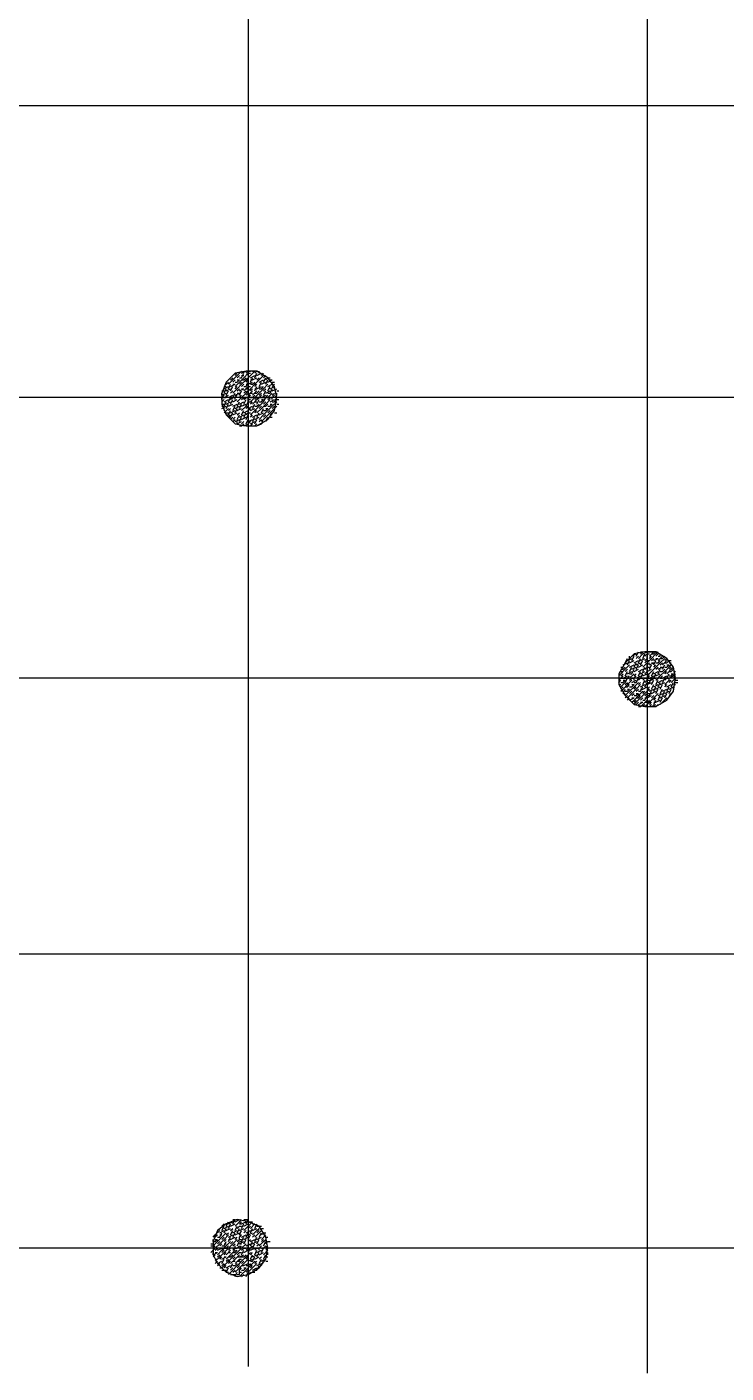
# Model space of a CAD drawing. Header units: metres. Extents: x 0 to 32.6, y 0 to 21.3.
# Drawn here: x 3.763 to 4.084, y 16.849 to 17.468 of the extents above; entities that cross this region are included whole.
import ezdxf

# ---------------------------------------------------------------- set-up
doc = ezdxf.new("R2010")
doc.units = ezdxf.units.M
doc.layers.add('TABLA', color=7, linetype='Continuous')

msp = doc.modelspace()

# ---------------------------------------------------------------- linework, layer by layer
at = {"layer": 'TABLA'}
for p, q in [((3.86476, 18.07281), (3.86476, 16.85227)), ((4.0482, 18.06576), (4.0482, 16.84924)), ((4.0996, 17.4318), (3.60876, 17.4318)), ((3.86174, 17.30884), (3.86376, 17.30984)), ((3.86376, 17.30884), (3.86476, 17.30984)), ((3.86476, 17.30984), (3.86577, 17.30984)), ((3.86476, 17.30984), (3.86577, 17.30984)), ((3.86678, 17.30984), (3.86779, 17.30984)), ((3.86779, 17.30884), (3.8688, 17.30984)), ((3.8698, 17.30884), (3.8698, 17.30984)), ((3.85368, 17.30279), (3.85469, 17.30279)), ((3.85368, 17.30178), (3.85569, 17.30279)), ((3.85469, 17.3038), (3.85569, 17.30481)), ((3.85569, 17.30178), (3.8567, 17.3038)), ((3.8567, 17.30581), (3.85771, 17.30682)), ((3.8567, 17.30279), (3.85872, 17.3038)), ((3.8567, 17.30077), (3.85771, 17.30279)), ((3.85771, 17.30481), (3.85872, 17.30581)), ((3.85771, 17.3038), (3.85872, 17.3038)), ((3.85872, 17.30783), (3.85973, 17.30884)), ((3.85872, 17.30481), (3.85973, 17.30481)), ((3.85872, 17.30178), (3.85973, 17.30279)), ((3.85973, 17.30682), (3.86073, 17.30783)), ((3.85973, 17.30581), (3.86073, 17.30581)), ((3.85973, 17.30481), (3.86073, 17.30581)), ((3.86073, 17.30682), (3.86174, 17.30682)), ((3.86073, 17.3038), (3.86174, 17.30481)), ((3.86174, 17.30682), (3.86275, 17.30884)), ((3.86174, 17.30783), (3.86275, 17.30783)), ((3.86174, 17.30581), (3.86275, 17.30581)), ((3.86174, 17.30279), (3.86275, 17.3038)), ((3.86275, 17.30581), (3.86376, 17.30682)), ((3.86275, 17.30279), (3.86376, 17.30279)), ((3.86376, 17.30481), (3.86476, 17.30581)), ((3.86376, 17.30279), (3.86476, 17.30481)), ((3.86376, 17.3038), (3.86476, 17.3038)), ((3.86476, 17.30884), (3.86577, 17.30884)), ((3.86476, 17.30783), (3.86476, 17.30884)), ((3.86476, 17.3038), (3.86678, 17.30481)), ((3.86476, 17.30279), (3.86577, 17.30279)), ((3.86476, 17.30178), (3.86476, 17.30279)), ((3.86577, 17.30682), (3.86779, 17.30783)), ((3.86577, 17.30481), (3.86678, 17.30682)), ((3.86577, 17.30581), (3.86678, 17.30581)), ((3.86577, 17.3038), (3.86678, 17.3038)), ((3.86678, 17.30581), (3.8688, 17.30682)), ((3.86678, 17.3038), (3.86779, 17.30481)), ((3.86779, 17.30682), (3.8688, 17.30884)), ((3.86779, 17.30279), (3.8688, 17.3038)), ((3.86779, 17.30077), (3.8688, 17.30279)), ((3.8688, 17.30783), (3.87081, 17.30884)), ((3.8688, 17.30581), (3.8698, 17.30682)), ((3.8688, 17.30178), (3.87081, 17.30279)), ((3.8698, 17.30481), (3.87182, 17.30581)), ((3.8698, 17.30279), (3.87081, 17.30481)), ((3.87081, 17.30783), (3.87182, 17.30884)), ((3.87081, 17.3038), (3.87283, 17.30481)), ((3.87081, 17.30178), (3.87182, 17.30279)), ((3.87182, 17.30682), (3.87283, 17.30783)), ((3.87182, 17.30481), (3.87283, 17.30682)), ((3.87283, 17.30581), (3.87384, 17.30682)), ((3.87283, 17.3038), (3.87384, 17.30581)), ((3.87384, 17.30682), (3.87484, 17.30682)), ((3.87384, 17.30481), (3.87585, 17.30581)), ((3.87384, 17.30279), (3.87585, 17.3038)), ((3.87384, 17.30077), (3.87484, 17.30279)), ((3.87484, 17.30581), (3.87585, 17.30581)), ((3.87484, 17.30178), (3.87686, 17.30279)), ((3.87585, 17.30481), (3.87686, 17.30481)), ((3.87585, 17.30279), (3.87686, 17.3038)), ((3.87686, 17.30178), (3.87686, 17.30279)), ((4.0996, 17.29775), (3.60876, 17.29775)), ((3.85267, 17.30077), (3.85368, 17.30077)), ((3.85267, 17.29876), (3.85267, 17.29977)), ((3.85267, 17.29876), (3.85469, 17.29977)), ((3.85267, 17.29775), (3.85368, 17.29876)), ((3.85267, 17.29775), (3.85368, 17.29775)), ((3.85267, 17.29674), (3.85267, 17.29775)), ((3.85267, 17.29573), (3.85368, 17.29674)), ((3.85368, 17.29977), (3.85469, 17.30178)), ((3.85368, 17.29775), (3.85569, 17.29876)), ((3.85368, 17.29775), (3.85469, 17.29775)), ((3.85368, 17.29573), (3.85569, 17.29674)), ((3.85469, 17.30077), (3.8567, 17.30178)), ((3.85469, 17.29876), (3.85569, 17.30077)), ((3.85569, 17.29775), (3.85771, 17.29876)), ((3.85569, 17.29573), (3.8567, 17.29775)), ((3.8567, 17.29977), (3.85771, 17.30077)), ((3.8567, 17.29775), (3.85771, 17.29775)), ((3.8567, 17.29674), (3.85771, 17.29775)), ((3.8567, 17.29473), (3.85771, 17.29674)), ((3.85771, 17.29775), (3.85872, 17.29977)), ((3.85771, 17.29775), (3.85872, 17.29775)), ((3.85771, 17.29573), (3.85973, 17.29674)), ((3.85872, 17.29876), (3.86073, 17.29977)), ((3.85872, 17.29775), (3.85973, 17.29876)), ((3.85872, 17.29674), (3.85872, 17.29775)), ((3.85973, 17.30077), (3.86073, 17.30178)), ((3.85973, 17.29977), (3.86073, 17.29977)), ((3.85973, 17.29573), (3.86174, 17.29775)), ((3.86073, 17.30077), (3.86275, 17.30178)), ((3.86073, 17.29876), (3.86174, 17.30077)), ((3.86073, 17.29775), (3.86174, 17.29876)), ((3.86174, 17.30178), (3.86275, 17.30178)), ((3.86174, 17.29674), (3.86275, 17.29775)), ((3.86275, 17.29977), (3.86376, 17.30077)), ((3.86275, 17.29775), (3.86376, 17.29775)), ((3.86275, 17.29674), (3.86376, 17.29775)), ((3.86275, 17.29473), (3.86376, 17.29674)), ((3.86376, 17.30178), (3.86476, 17.30178)), ((3.86376, 17.29876), (3.86476, 17.29977)), ((3.86376, 17.29775), (3.86476, 17.29775)), ((3.86376, 17.29775), (3.86476, 17.29775)), ((3.86476, 17.29876), (3.86678, 17.30077)), ((3.86476, 17.29876), (3.86577, 17.29876)), ((3.86476, 17.29775), (3.86577, 17.29775)), ((3.86476, 17.29573), (3.86476, 17.29674)), ((3.86476, 17.29674), (3.86577, 17.29674)), ((3.86577, 17.30077), (3.86678, 17.30178)), ((3.86577, 17.29977), (3.86678, 17.29977)), ((3.86577, 17.29775), (3.86678, 17.29775)), ((3.86678, 17.29876), (3.8688, 17.30077)), ((3.86678, 17.29775), (3.86779, 17.29876)), ((3.86779, 17.30178), (3.8688, 17.30178)), ((3.86779, 17.29977), (3.8688, 17.29977)), ((3.86779, 17.29674), (3.8688, 17.29775)), ((3.8688, 17.29977), (3.8698, 17.30077)), ((3.8688, 17.29775), (3.8698, 17.29775)), ((3.8688, 17.29473), (3.8698, 17.29674)), ((3.8698, 17.30178), (3.87081, 17.30178)), ((3.8698, 17.29876), (3.87081, 17.29977)), ((3.8698, 17.29775), (3.87081, 17.29876)), ((3.8698, 17.29775), (3.87081, 17.29775)), ((3.87081, 17.29775), (3.87283, 17.29876)), ((3.87081, 17.29775), (3.87182, 17.29775)), ((3.87081, 17.29674), (3.87182, 17.29674)), ((3.87081, 17.29573), (3.87182, 17.29674)), ((3.87182, 17.30077), (3.87283, 17.30178)), ((3.87182, 17.29876), (3.87283, 17.30077)), ((3.87182, 17.29775), (3.87283, 17.29775)), ((3.87283, 17.29977), (3.87484, 17.30077)), ((3.87283, 17.29775), (3.87384, 17.29876)), ((3.87384, 17.29977), (3.87484, 17.29977)), ((3.87384, 17.29674), (3.87484, 17.29775)), ((3.87484, 17.29977), (3.87585, 17.30178)), ((3.87484, 17.29775), (3.87585, 17.29775)), ((3.87484, 17.29573), (3.87686, 17.29674)), ((3.87585, 17.30077), (3.87787, 17.30178)), ((3.87585, 17.29876), (3.87686, 17.29977)), ((3.87585, 17.29775), (3.87686, 17.29876)), ((3.87585, 17.29674), (3.87585, 17.29775)), ((3.87686, 17.29775), (3.87787, 17.29876)), ((3.87686, 17.29573), (3.87787, 17.29775)), ((3.87787, 17.30077), (3.87887, 17.30077)), ((3.87787, 17.29876), (3.87787, 17.29977)), ((3.87787, 17.29674), (3.87887, 17.29674)), ((3.85267, 17.29473), (3.85368, 17.29473)), ((3.85267, 17.29372), (3.85368, 17.29372)), ((3.85267, 17.29271), (3.85469, 17.29372)), ((3.85368, 17.29372), (3.85469, 17.29573)), ((3.85368, 17.2917), (3.85368, 17.29271)), ((3.85368, 17.29069), (3.85569, 17.29271)), ((3.85469, 17.29473), (3.8567, 17.29573)), ((3.85469, 17.29271), (3.85569, 17.29473)), ((3.85469, 17.29069), (3.85569, 17.29069)), ((3.85569, 17.29372), (3.85771, 17.29473)), ((3.85569, 17.2917), (3.8567, 17.29271)), ((3.85569, 17.28969), (3.8567, 17.2917)), ((3.8567, 17.29069), (3.85872, 17.2917)), ((3.8567, 17.28868), (3.85771, 17.29069)), ((3.85771, 17.29372), (3.85973, 17.29473)), ((3.85771, 17.2917), (3.85872, 17.29372)), ((3.85771, 17.28969), (3.85973, 17.29069)), ((3.85872, 17.29271), (3.86073, 17.29372)), ((3.85872, 17.29069), (3.85973, 17.29271)), ((3.85973, 17.29372), (3.86073, 17.29573)), ((3.85973, 17.2917), (3.86174, 17.29271)), ((3.85973, 17.28969), (3.86073, 17.29069)), ((3.86073, 17.29473), (3.86275, 17.29573)), ((3.86073, 17.29271), (3.86174, 17.29473)), ((3.86174, 17.29372), (3.86376, 17.29473)), ((3.86174, 17.28969), (3.86275, 17.2917)), ((3.86275, 17.29069), (3.86476, 17.2917)), ((3.86275, 17.28868), (3.86376, 17.29069)), ((3.86376, 17.29271), (3.86476, 17.29372)), ((3.86376, 17.28969), (3.86476, 17.29069)), ((3.86476, 17.29271), (3.86678, 17.29372)), ((3.86476, 17.29271), (3.86577, 17.29271)), ((3.86476, 17.2917), (3.86577, 17.29271)), ((3.86476, 17.29069), (3.86476, 17.2917)), ((3.86476, 17.29069), (3.86577, 17.29069)), ((3.86577, 17.29473), (3.86678, 17.29573)), ((3.86577, 17.2917), (3.86779, 17.29271)), ((3.86678, 17.29271), (3.86779, 17.29473)), ((3.86779, 17.29573), (3.8688, 17.29573)), ((3.86779, 17.29372), (3.8688, 17.29372)), ((3.86779, 17.29069), (3.8688, 17.2917)), ((3.8688, 17.29372), (3.8698, 17.29473)), ((3.8688, 17.28868), (3.8698, 17.29069)), ((3.8698, 17.29573), (3.87081, 17.29573)), ((3.8698, 17.29271), (3.87081, 17.29372)), ((3.8698, 17.28969), (3.87182, 17.29069)), ((3.87081, 17.29069), (3.87182, 17.29271)), ((3.87182, 17.29473), (3.87283, 17.29573)), ((3.87182, 17.29372), (3.87283, 17.29372)), ((3.87182, 17.2917), (3.87283, 17.2917)), ((3.87283, 17.29372), (3.87384, 17.29473)), ((3.87283, 17.29271), (3.87384, 17.29271)), ((3.87283, 17.2917), (3.87384, 17.29271)), ((3.87384, 17.29372), (3.87484, 17.29372)), ((3.87384, 17.29069), (3.87484, 17.2917)), ((3.87484, 17.29473), (3.87585, 17.29473)), ((3.87484, 17.29372), (3.87585, 17.29473)), ((3.87484, 17.28969), (3.87585, 17.29069)), ((3.87585, 17.29573), (3.87686, 17.29573)), ((3.87585, 17.29271), (3.87686, 17.29372)), ((3.87686, 17.29069), (3.87787, 17.29069)), ((3.87787, 17.29473), (3.87887, 17.29473)), ((3.85469, 17.28969), (3.85569, 17.28969)), ((3.85569, 17.28868), (3.8567, 17.28969)), ((3.85569, 17.28868), (3.8567, 17.28868)), ((3.8567, 17.28767), (3.85771, 17.28868)), ((3.85771, 17.28767), (3.85872, 17.28868)), ((3.85771, 17.28666), (3.85872, 17.28767)), ((3.85872, 17.28666), (3.86073, 17.28767)), ((3.85973, 17.28767), (3.86073, 17.28969)), ((3.85973, 17.28566), (3.85973, 17.28666)), ((3.85973, 17.28566), (3.86174, 17.28666)), ((3.86073, 17.28868), (3.86275, 17.28969)), ((3.86073, 17.28666), (3.86174, 17.28868)), ((3.86073, 17.28465), (3.86174, 17.28465)), ((3.86174, 17.28767), (3.86376, 17.28868)), ((3.86174, 17.28566), (3.86275, 17.28666)), ((3.86174, 17.28465), (3.86275, 17.28566)), ((3.86275, 17.28465), (3.86476, 17.28566)), ((3.86376, 17.28767), (3.86476, 17.28969)), ((3.86376, 17.28566), (3.86476, 17.28767)), ((3.86376, 17.28465), (3.86476, 17.28465)), ((3.86476, 17.28666), (3.86678, 17.28767)), ((3.86476, 17.28666), (3.86577, 17.28666)), ((3.86476, 17.28566), (3.86577, 17.28666)), ((3.86476, 17.28465), (3.86476, 17.28566)), ((3.86476, 17.28465), (3.86577, 17.28465)), ((3.86577, 17.28868), (3.86678, 17.28969)), ((3.86577, 17.28566), (3.86779, 17.28666)), ((3.86577, 17.28465), (3.86678, 17.28566)), ((3.86678, 17.28868), (3.8688, 17.28969)), ((3.86678, 17.28666), (3.86779, 17.28868)), ((3.86779, 17.28767), (3.8698, 17.28868)), ((3.86779, 17.28566), (3.8688, 17.28767)), ((3.86779, 17.28465), (3.8688, 17.28566)), ((3.8688, 17.28465), (3.87081, 17.28566)), ((3.8698, 17.28666), (3.87081, 17.28767)), ((3.87081, 17.28566), (3.87182, 17.28666)), ((3.87182, 17.28868), (3.87283, 17.28969)), ((3.87283, 17.28666), (3.87384, 17.28868)), ((3.87484, 17.28868), (3.87585, 17.28868)), ((4.04114, 17.17882), (4.04316, 17.17983)), ((4.04316, 17.17882), (4.04417, 17.18084)), ((4.04518, 17.18084), (4.04618, 17.18084)), ((4.04518, 17.17983), (4.04618, 17.18084)), ((4.04618, 17.17781), (4.04719, 17.17983)), ((4.04719, 17.17882), (4.0482, 17.17983)), ((4.0482, 17.18084), (4.04921, 17.18084)), ((4.0482, 17.18084), (4.04921, 17.18084)), ((4.0482, 17.17983), (4.04921, 17.17983)), ((4.0482, 17.17983), (4.04921, 17.17983)), ((4.04921, 17.18084), (4.05021, 17.18084)), ((4.04921, 17.17882), (4.05122, 17.18084)), ((4.05021, 17.18084), (4.05122, 17.18084)), ((4.05021, 17.17983), (4.05122, 17.17983)), ((4.05122, 17.17983), (4.05223, 17.18084)), ((4.05223, 17.17882), (4.05324, 17.17983)), ((4.05425, 17.17882), (4.05425, 17.17983)), ((4.0361, 17.17378), (4.03711, 17.17378)), ((4.03711, 17.17479), (4.03913, 17.1758)), ((4.03711, 17.17277), (4.03812, 17.17378)), ((4.03812, 17.1758), (4.03913, 17.17781)), ((4.03913, 17.1768), (4.04114, 17.17781)), ((4.03913, 17.17479), (4.04014, 17.1768)), ((4.04014, 17.17781), (4.04014, 17.17882)), ((4.04014, 17.1758), (4.04215, 17.1768)), ((4.04014, 17.17378), (4.04215, 17.17479)), ((4.04014, 17.17176), (4.04114, 17.17378)), ((4.04114, 17.1768), (4.04215, 17.17882)), ((4.04114, 17.17277), (4.04316, 17.17378)), ((4.04215, 17.1758), (4.04417, 17.1768)), ((4.04215, 17.17378), (4.04316, 17.1758)), ((4.04316, 17.17781), (4.04417, 17.17882)), ((4.04316, 17.17479), (4.04518, 17.1758)), ((4.04316, 17.17277), (4.04417, 17.17479)), ((4.04417, 17.1758), (4.04518, 17.17781)), ((4.04417, 17.17378), (4.04618, 17.17479)), ((4.04518, 17.1768), (4.04719, 17.17781)), ((4.04518, 17.17479), (4.04618, 17.1768)), ((4.04618, 17.17378), (4.0482, 17.1758)), ((4.04618, 17.17176), (4.04719, 17.17378)), ((4.04719, 17.1768), (4.0482, 17.17781)), ((4.04719, 17.1758), (4.0482, 17.1768)), ((4.04719, 17.17277), (4.0482, 17.17378)), ((4.0482, 17.17781), (4.0482, 17.17882)), ((4.0482, 17.1768), (4.04921, 17.1768)), ((4.0482, 17.17479), (4.04921, 17.1758)), ((4.0482, 17.17378), (4.0482, 17.17479)), ((4.0482, 17.17378), (4.04921, 17.17378)), ((4.04921, 17.17781), (4.05021, 17.17882)), ((4.04921, 17.17479), (4.05122, 17.1758)), ((4.04921, 17.17277), (4.05021, 17.17479)), ((4.05021, 17.1768), (4.05122, 17.17781)), ((4.05021, 17.1758), (4.05122, 17.1758)), ((4.05122, 17.1768), (4.05324, 17.17781)), ((4.05122, 17.17479), (4.05223, 17.1768)), ((4.05122, 17.17378), (4.05223, 17.17479)), ((4.05223, 17.17781), (4.05324, 17.17781)), ((4.05223, 17.1758), (4.05324, 17.1758)), ((4.05223, 17.17277), (4.05324, 17.17378)), ((4.05324, 17.17882), (4.05425, 17.17882)), ((4.05324, 17.1768), (4.05525, 17.17882)), ((4.05324, 17.1758), (4.05425, 17.1768)), ((4.05324, 17.17277), (4.05525, 17.17378)), ((4.05425, 17.17781), (4.05525, 17.17781)), ((4.05425, 17.17479), (4.05525, 17.1758)), ((4.05425, 17.17378), (4.05525, 17.17378)), ((4.05525, 17.17781), (4.05626, 17.17882)), ((4.05525, 17.17479), (4.05727, 17.1768)), ((4.05525, 17.17277), (4.05626, 17.17479)), ((4.05626, 17.1768), (4.05727, 17.17781)), ((4.05626, 17.1758), (4.05727, 17.1758)), ((4.05626, 17.17378), (4.05727, 17.17378)), ((4.05727, 17.1758), (4.05828, 17.1768)), ((4.05727, 17.17479), (4.05828, 17.17479)), ((4.05727, 17.17378), (4.05828, 17.17479)), ((4.05828, 17.1768), (4.05929, 17.1768)), ((4.05828, 17.1758), (4.05929, 17.1758)), ((4.05828, 17.17277), (4.05929, 17.17378)), ((4.0996, 17.16874), (3.60876, 17.16874)), ((4.0351, 17.16874), (4.0361, 17.16874)), ((4.0351, 17.16773), (4.0361, 17.16874)), ((4.0351, 17.16673), (4.0361, 17.16773)), ((4.0361, 17.17277), (4.03711, 17.17277)), ((4.0361, 17.17176), (4.03711, 17.17176)), ((4.0361, 17.16975), (4.03711, 17.17076)), ((4.0361, 17.16874), (4.03711, 17.16975)), ((4.0361, 17.16874), (4.03711, 17.16874)), ((4.0361, 17.16673), (4.03711, 17.16673)), ((4.03711, 17.16874), (4.03913, 17.16975)), ((4.03711, 17.16874), (4.03812, 17.16874)), ((4.03711, 17.16773), (4.03812, 17.16773)), ((4.03711, 17.16673), (4.03812, 17.16773)), ((4.03812, 17.17176), (4.03913, 17.17277)), ((4.03812, 17.16975), (4.03913, 17.17176)), ((4.03812, 17.16874), (4.03913, 17.16874)), ((4.03812, 17.16572), (4.03913, 17.16673)), ((4.03913, 17.17076), (4.04114, 17.17176)), ((4.03913, 17.16874), (4.04014, 17.16975)), ((4.04014, 17.17076), (4.04114, 17.17076)), ((4.04014, 17.16773), (4.04114, 17.16874)), ((4.04114, 17.17076), (4.04215, 17.17277)), ((4.04114, 17.16874), (4.04215, 17.16874)), ((4.04114, 17.16673), (4.04316, 17.16773)), ((4.04215, 17.17176), (4.04417, 17.17277)), ((4.04215, 17.16975), (4.04316, 17.17076)), ((4.04215, 17.16874), (4.04316, 17.16975)), ((4.04215, 17.16773), (4.04215, 17.16874)), ((4.04215, 17.16673), (4.04316, 17.16673)), ((4.04316, 17.16874), (4.04518, 17.16975)), ((4.04316, 17.16673), (4.04417, 17.16874)), ((4.04417, 17.17176), (4.04618, 17.17277)), ((4.04417, 17.16975), (4.04518, 17.17176)), ((4.04417, 17.16874), (4.04518, 17.16874)), ((4.04417, 17.16773), (4.04518, 17.16874)), ((4.04417, 17.16572), (4.04518, 17.16673)), ((4.04518, 17.17076), (4.04719, 17.17176)), ((4.04518, 17.16874), (4.04618, 17.17076)), ((4.04518, 17.16874), (4.04618, 17.16874)), ((4.04618, 17.16975), (4.0482, 17.17076)), ((4.04618, 17.16773), (4.04719, 17.16874)), ((4.04618, 17.16572), (4.04719, 17.16773)), ((4.04719, 17.17076), (4.0482, 17.17176)), ((4.04719, 17.16874), (4.0482, 17.16874)), ((4.04719, 17.16673), (4.0482, 17.16773)), ((4.04719, 17.16471), (4.0482, 17.16673)), ((4.0482, 17.17176), (4.0482, 17.17277)), ((4.0482, 17.17176), (4.05021, 17.17277)), ((4.0482, 17.17076), (4.04921, 17.17076)), ((4.0482, 17.16975), (4.04921, 17.16975)), ((4.0482, 17.16874), (4.04921, 17.16874)), ((4.0482, 17.16773), (4.04921, 17.16773)), ((4.0482, 17.16673), (4.04921, 17.16673)), ((4.0482, 17.16572), (4.05021, 17.16673)), ((4.04921, 17.16874), (4.05122, 17.16975)), ((4.04921, 17.16874), (4.05021, 17.16874)), ((4.04921, 17.16673), (4.05021, 17.16874)), ((4.05021, 17.16975), (4.05122, 17.17176)), ((4.05021, 17.16874), (4.05122, 17.16874)), ((4.05021, 17.16773), (4.05122, 17.16874)), ((4.05021, 17.16572), (4.05122, 17.16773)), ((4.05122, 17.17076), (4.05324, 17.17176)), ((4.05122, 17.16874), (4.05223, 17.17076)), ((4.05122, 17.16874), (4.05223, 17.16874)), ((4.05223, 17.16975), (4.05425, 17.17076)), ((4.05223, 17.16773), (4.05324, 17.16874)), ((4.05223, 17.16572), (4.05324, 17.16773)), ((4.05324, 17.17076), (4.05425, 17.17277)), ((4.05324, 17.16673), (4.05525, 17.16773)), ((4.05324, 17.16471), (4.05425, 17.16673)), ((4.05425, 17.17176), (4.05525, 17.17176)), ((4.05425, 17.16874), (4.05525, 17.16975)), ((4.05425, 17.16874), (4.05525, 17.16874)), ((4.05425, 17.16572), (4.05626, 17.16673)), ((4.05525, 17.17176), (4.05626, 17.17277)), ((4.05525, 17.16874), (4.05727, 17.16975)), ((4.05525, 17.16673), (4.05626, 17.16874)), ((4.05626, 17.17076), (4.05727, 17.17176)), ((4.05626, 17.16874), (4.05727, 17.16874)), ((4.05626, 17.16773), (4.05727, 17.16874)), ((4.05727, 17.16874), (4.05828, 17.17076)), ((4.05727, 17.16874), (4.05828, 17.16874)), ((4.05828, 17.17176), (4.05929, 17.17176)), ((4.05828, 17.16975), (4.05929, 17.16975)), ((4.05828, 17.16673), (4.05929, 17.16773)), ((4.05929, 17.17176), (4.06029, 17.17277)), ((4.05929, 17.17076), (4.06029, 17.17076)), ((4.05929, 17.16975), (4.06029, 17.17076)), ((4.05929, 17.16673), (4.0613, 17.16874)), ((4.05929, 17.16471), (4.06029, 17.16673)), ((4.06029, 17.17176), (4.0613, 17.17176)), ((4.06029, 17.16874), (4.0613, 17.16975)), ((4.0613, 17.16773), (4.06231, 17.16773)), ((4.0613, 17.16673), (4.06231, 17.16673)), ((4.0351, 17.16572), (4.0361, 17.16572)), ((4.0361, 17.1637), (4.03711, 17.16471)), ((4.03711, 17.16169), (4.03812, 17.1637)), ((4.03711, 17.16169), (4.03812, 17.16169)), ((4.03812, 17.16471), (4.03913, 17.16471)), ((4.03812, 17.16269), (4.03913, 17.16269)), ((4.03812, 17.15967), (4.03913, 17.16068)), ((4.03913, 17.16471), (4.04014, 17.16572)), ((4.03913, 17.1637), (4.04014, 17.1637)), ((4.03913, 17.16269), (4.04014, 17.1637)), ((4.04014, 17.16471), (4.04114, 17.16471)), ((4.04014, 17.16169), (4.04114, 17.16269)), ((4.04114, 17.16572), (4.04215, 17.16572)), ((4.04114, 17.16471), (4.04215, 17.16572)), ((4.04114, 17.16068), (4.04215, 17.16169)), ((4.04215, 17.1637), (4.04316, 17.16471)), ((4.04215, 17.16068), (4.04316, 17.16068)), ((4.04316, 17.16269), (4.04417, 17.1637)), ((4.04316, 17.16169), (4.04417, 17.16169)), ((4.04316, 17.16068), (4.04417, 17.16169)), ((4.04417, 17.16269), (4.04518, 17.16269)), ((4.04417, 17.15967), (4.04518, 17.16068)), ((4.04518, 17.16471), (4.04719, 17.16572)), ((4.04518, 17.16269), (4.04618, 17.16471)), ((4.04518, 17.1637), (4.04618, 17.1637)), ((4.04618, 17.1637), (4.0482, 17.16471)), ((4.04618, 17.16169), (4.04719, 17.16269)), ((4.04719, 17.16068), (4.0482, 17.16169)), ((4.04719, 17.15866), (4.0482, 17.16068)), ((4.0482, 17.1637), (4.04921, 17.16471)), ((4.0482, 17.1637), (4.04921, 17.1637)), ((4.0482, 17.16269), (4.04921, 17.1637)), ((4.0482, 17.16169), (4.04921, 17.16169)), ((4.0482, 17.16068), (4.04921, 17.16068)), ((4.0482, 17.15967), (4.05021, 17.16068)), ((4.04921, 17.16269), (4.05122, 17.1637)), ((4.04921, 17.16068), (4.05021, 17.16269)), ((4.04921, 17.16169), (4.05021, 17.16169)), ((4.05021, 17.1637), (4.05122, 17.16572)), ((4.05021, 17.16169), (4.05223, 17.16269)), ((4.05021, 17.15967), (4.05122, 17.16068)), ((4.05122, 17.16471), (4.05324, 17.16572)), ((4.05122, 17.16269), (4.05223, 17.16471)), ((4.05223, 17.1637), (4.05425, 17.16471)), ((4.05223, 17.16169), (4.05324, 17.1637)), ((4.05324, 17.16068), (4.05525, 17.16169)), ((4.05324, 17.15866), (4.05425, 17.16068)), ((4.05425, 17.1637), (4.05525, 17.16572)), ((4.05425, 17.16169), (4.05525, 17.1637)), ((4.05425, 17.15967), (4.05626, 17.16068)), ((4.05525, 17.16269), (4.05727, 17.1637)), ((4.05525, 17.16068), (4.05626, 17.16269)), ((4.05626, 17.16471), (4.05727, 17.16572)), ((4.05626, 17.16169), (4.05828, 17.16269)), ((4.05626, 17.15967), (4.05727, 17.16169)), ((4.05727, 17.16471), (4.05929, 17.16572)), ((4.05727, 17.16269), (4.05828, 17.16471)), ((4.05828, 17.1637), (4.06029, 17.16471)), ((4.05828, 17.16169), (4.05929, 17.1637)), ((4.05828, 17.16068), (4.05929, 17.16169)), ((4.06029, 17.16572), (4.0613, 17.16572)), ((4.06029, 17.1637), (4.06029, 17.16471)), ((4.03913, 17.15866), (4.04014, 17.15967)), ((4.04014, 17.15866), (4.04215, 17.15967)), ((4.04114, 17.15967), (4.04215, 17.15967)), ((4.04215, 17.15765), (4.04316, 17.15866)), ((4.04316, 17.15967), (4.04417, 17.15967)), ((4.04316, 17.15665), (4.04417, 17.15765)), ((4.04417, 17.15665), (4.04618, 17.15765)), ((4.04417, 17.15564), (4.04518, 17.15564)), ((4.04518, 17.15866), (4.04618, 17.15967)), ((4.04518, 17.15765), (4.04618, 17.15765)), ((4.04618, 17.15866), (4.04719, 17.15866)), ((4.04618, 17.15564), (4.04719, 17.15665)), ((4.04719, 17.15967), (4.0482, 17.15967)), ((4.04719, 17.15765), (4.0482, 17.15765)), ((4.04719, 17.15564), (4.0482, 17.15665)), ((4.0482, 17.15765), (4.04921, 17.15866)), ((4.0482, 17.15765), (4.04921, 17.15765)), ((4.0482, 17.15564), (4.04921, 17.15564)), ((4.04921, 17.15665), (4.05021, 17.15765)), ((4.04921, 17.15564), (4.05021, 17.15665)), ((4.04921, 17.15564), (4.05021, 17.15564)), ((4.05021, 17.15564), (4.05223, 17.15665)), ((4.05122, 17.15866), (4.05223, 17.15967)), ((4.05122, 17.15665), (4.05223, 17.15866)), ((4.05122, 17.15765), (4.05223, 17.15765)), ((4.05223, 17.15765), (4.05425, 17.15866)), ((4.05223, 17.15564), (4.05324, 17.15665)), ((4.05425, 17.15765), (4.05525, 17.15967)), ((4.0996, 17.04175), (3.60876, 17.04175)), ((3.85771, 16.91979), (3.85872, 16.91979)), ((3.85771, 16.91778), (3.85872, 16.91979)), ((3.85872, 16.91879), (3.86073, 16.91979)), ((3.86073, 16.91879), (3.86174, 16.91979)), ((3.86275, 16.91979), (3.86376, 16.91979)), ((3.86376, 16.91979), (3.86476, 16.91979)), ((3.86376, 16.91778), (3.86476, 16.91979)), ((3.85065, 16.91475), (3.85166, 16.91576)), ((3.85166, 16.91375), (3.85368, 16.91475)), ((3.85166, 16.91173), (3.85267, 16.91375)), ((3.85267, 16.91677), (3.85368, 16.91778)), ((3.85267, 16.91475), (3.85368, 16.91677)), ((3.85368, 16.91576), (3.85569, 16.91677)), ((3.85368, 16.91375), (3.85469, 16.91576)), ((3.85469, 16.91677), (3.85569, 16.91879)), ((3.85469, 16.91475), (3.8567, 16.91576)), ((3.85469, 16.91274), (3.85569, 16.91375)), ((3.85569, 16.91778), (3.85771, 16.91879)), ((3.85569, 16.91576), (3.8567, 16.91778)), ((3.8567, 16.91677), (3.85872, 16.91778)), ((3.8567, 16.91475), (3.85771, 16.91576)), ((3.8567, 16.91274), (3.85771, 16.91475)), ((3.85771, 16.91375), (3.85973, 16.91475)), ((3.85771, 16.91173), (3.85872, 16.91375)), ((3.85872, 16.91677), (3.86073, 16.91879)), ((3.85872, 16.91475), (3.85973, 16.91677)), ((3.85872, 16.91274), (3.86073, 16.91375)), ((3.85973, 16.91576), (3.86073, 16.91677)), ((3.85973, 16.91375), (3.86073, 16.91576)), ((3.86073, 16.91778), (3.86174, 16.91879)), ((3.86073, 16.91778), (3.86174, 16.91778)), ((3.86073, 16.91677), (3.86174, 16.91677)), ((3.86073, 16.91475), (3.86275, 16.91576)), ((3.86073, 16.91274), (3.86174, 16.91475)), ((3.86174, 16.91778), (3.86376, 16.91879)), ((3.86174, 16.91576), (3.86275, 16.91778)), ((3.86275, 16.91677), (3.86476, 16.91778)), ((3.86275, 16.91375), (3.86376, 16.91475)), ((3.86376, 16.91375), (3.86577, 16.91475)), ((3.86376, 16.91173), (3.86476, 16.91375)), ((3.86476, 16.91879), (3.86577, 16.91879)), ((3.86476, 16.91576), (3.86577, 16.91677)), ((3.86476, 16.91274), (3.86678, 16.91375)), ((3.86577, 16.91879), (3.86678, 16.91879)), ((3.86577, 16.91576), (3.86779, 16.91778)), ((3.86577, 16.91375), (3.86678, 16.91576)), ((3.86678, 16.91778), (3.86779, 16.91778)), ((3.86678, 16.91475), (3.8688, 16.91576)), ((3.86779, 16.91576), (3.8688, 16.91778)), ((3.8688, 16.91677), (3.8698, 16.91677)), ((3.8688, 16.91375), (3.8698, 16.91475)), ((3.8698, 16.91677), (3.87081, 16.91677)), ((3.8698, 16.91173), (3.87081, 16.91375)), ((3.87081, 16.91576), (3.87182, 16.91576)), ((3.87081, 16.91274), (3.87182, 16.91375)), ((3.87182, 16.91375), (3.87283, 16.91375)), ((3.84763, 16.90871), (3.84864, 16.90871)), ((3.84864, 16.90972), (3.84864, 16.91072)), ((3.84864, 16.90972), (3.84965, 16.90972)), ((3.84864, 16.90669), (3.84965, 16.9077)), ((3.84965, 16.91173), (3.85065, 16.91274)), ((3.84965, 16.91072), (3.85065, 16.91072)), ((3.84965, 16.90972), (3.85065, 16.91072)), ((3.85065, 16.91173), (3.85166, 16.91173)), ((3.85065, 16.90871), (3.85166, 16.90972)), ((3.85166, 16.91274), (3.85267, 16.91274)), ((3.85166, 16.9077), (3.85267, 16.90871)), ((3.85267, 16.91072), (3.85368, 16.91173)), ((3.85267, 16.9077), (3.85368, 16.9077)), ((3.85368, 16.90972), (3.85469, 16.91072)), ((3.85368, 16.9077), (3.85469, 16.90972)), ((3.85368, 16.90871), (3.85469, 16.90871)), ((3.85469, 16.90669), (3.85569, 16.9077)), ((3.85569, 16.91173), (3.85771, 16.91274)), ((3.85569, 16.90972), (3.8567, 16.91173)), ((3.85569, 16.91072), (3.8567, 16.91072)), ((3.8567, 16.91072), (3.85872, 16.91173)), ((3.8567, 16.90871), (3.85771, 16.90972)), ((3.85771, 16.9077), (3.85872, 16.90871)), ((3.85872, 16.91072), (3.85973, 16.91173)), ((3.85872, 16.90669), (3.85872, 16.9077)), ((3.85973, 16.90972), (3.86073, 16.91072)), ((3.85973, 16.9077), (3.86073, 16.90972)), ((3.85973, 16.90669), (3.86073, 16.9077)), ((3.86073, 16.91274), (3.86174, 16.91274)), ((3.86073, 16.91173), (3.86174, 16.91274)), ((3.86073, 16.91072), (3.86073, 16.91173)), ((3.86073, 16.91072), (3.86174, 16.91072)), ((3.86073, 16.90972), (3.86174, 16.90972)), ((3.86073, 16.90871), (3.86275, 16.90972)), ((3.86073, 16.90871), (3.86174, 16.90871)), ((3.86073, 16.90669), (3.86174, 16.9077)), ((3.86174, 16.91173), (3.86376, 16.91274)), ((3.86174, 16.90972), (3.86275, 16.91173)), ((3.86174, 16.90669), (3.86376, 16.90871)), ((3.86275, 16.91072), (3.86476, 16.91173)), ((3.86275, 16.90871), (3.86376, 16.91072)), ((3.86376, 16.9077), (3.86577, 16.90871)), ((3.86476, 16.91072), (3.86577, 16.91274)), ((3.86476, 16.90972), (3.86577, 16.91072)), ((3.86476, 16.90669), (3.86476, 16.9077)), ((3.86577, 16.90972), (3.86779, 16.91072)), ((3.86577, 16.9077), (3.86678, 16.90972)), ((3.86577, 16.90669), (3.86678, 16.9077)), ((3.86678, 16.91173), (3.86779, 16.91274)), ((3.86678, 16.90871), (3.8688, 16.90972)), ((3.86678, 16.90669), (3.86779, 16.90871)), ((3.86779, 16.90972), (3.8688, 16.91173)), ((3.8688, 16.91072), (3.87081, 16.91173)), ((3.8688, 16.90871), (3.8698, 16.91072)), ((3.8688, 16.9077), (3.8698, 16.90871)), ((3.8698, 16.90669), (3.87081, 16.9077)), ((3.87081, 16.91072), (3.87283, 16.91274)), ((3.87081, 16.90972), (3.87182, 16.91072)), ((3.87182, 16.9077), (3.87283, 16.90972)), ((3.87182, 16.90669), (3.87283, 16.9077)), ((3.87283, 16.91173), (3.87384, 16.91173)), ((3.87283, 16.90871), (3.87384, 16.90972)), ((3.87283, 16.90669), (3.87384, 16.9077)), ((3.87384, 16.90972), (3.87484, 16.90972)), ((4.0996, 16.90669), (3.60473, 16.90669)), ((3.84763, 16.90468), (3.84965, 16.90669)), ((3.84864, 16.90669), (3.84965, 16.90669)), ((3.84864, 16.90367), (3.84864, 16.90468)), ((3.84864, 16.90367), (3.85065, 16.90468)), ((3.84864, 16.90266), (3.84965, 16.90367)), ((3.84965, 16.90568), (3.85065, 16.90669)), ((3.84965, 16.90468), (3.85065, 16.90468)), ((3.84965, 16.90165), (3.85065, 16.90165)), ((3.84965, 16.89964), (3.85065, 16.90064)), ((3.85065, 16.90568), (3.85267, 16.90669)), ((3.85065, 16.90266), (3.85166, 16.90367)), ((3.85065, 16.89964), (3.85267, 16.90064)), ((3.85166, 16.90669), (3.85267, 16.90669)), ((3.85166, 16.90165), (3.85267, 16.90266)), ((3.85267, 16.90669), (3.85368, 16.90669)), ((3.85267, 16.90468), (3.85368, 16.90568)), ((3.85267, 16.90165), (3.85469, 16.90266)), ((3.85267, 16.89964), (3.85368, 16.90165)), ((3.85368, 16.90669), (3.85469, 16.90669)), ((3.85368, 16.90367), (3.85469, 16.90468)), ((3.85368, 16.90266), (3.85469, 16.90266)), ((3.85469, 16.90669), (3.85569, 16.90669)), ((3.85469, 16.90367), (3.8567, 16.90568)), ((3.85469, 16.90064), (3.85569, 16.90165)), ((3.85569, 16.90568), (3.8567, 16.90669)), ((3.85569, 16.90468), (3.8567, 16.90468)), ((3.85569, 16.90266), (3.8567, 16.90266)), ((3.85569, 16.89964), (3.8567, 16.90064)), ((3.8567, 16.90266), (3.85771, 16.90367)), ((3.85771, 16.90669), (3.85872, 16.90669)), ((3.85771, 16.90568), (3.85872, 16.90669)), ((3.85771, 16.90468), (3.85872, 16.90468)), ((3.85771, 16.90165), (3.85872, 16.90266)), ((3.85771, 16.90064), (3.85872, 16.90064)), ((3.85872, 16.90669), (3.85973, 16.90669)), ((3.85872, 16.90468), (3.85973, 16.90568)), ((3.85872, 16.89964), (3.86073, 16.90165)), ((3.85973, 16.90367), (3.86073, 16.90468)), ((3.85973, 16.90266), (3.86073, 16.90266)), ((3.85973, 16.90064), (3.86073, 16.90064)), ((3.86073, 16.90669), (3.86174, 16.90669)), ((3.86073, 16.90568), (3.86174, 16.90669)), ((3.86073, 16.90468), (3.86174, 16.90468)), ((3.86073, 16.90266), (3.86275, 16.90367)), ((3.86073, 16.90266), (3.86174, 16.90266)), ((3.86073, 16.90064), (3.86073, 16.90165)), ((3.86073, 16.90165), (3.86174, 16.90165)), ((3.86174, 16.90568), (3.86275, 16.90669)), ((3.86174, 16.90367), (3.86275, 16.90568)), ((3.86174, 16.90266), (3.86275, 16.90266)), ((3.86174, 16.89964), (3.86275, 16.90064)), ((3.86275, 16.90669), (3.86376, 16.90669)), ((3.86275, 16.90468), (3.86476, 16.90568)), ((3.86275, 16.90266), (3.86376, 16.90367)), ((3.86376, 16.90568), (3.86476, 16.90669)), ((3.86376, 16.90165), (3.86476, 16.90266)), ((3.86476, 16.90669), (3.86577, 16.90669)), ((3.86476, 16.90468), (3.86577, 16.90669)), ((3.86476, 16.90064), (3.86678, 16.90165)), ((3.86577, 16.90568), (3.86779, 16.90669)), ((3.86577, 16.90367), (3.86678, 16.90468)), ((3.86577, 16.90165), (3.86678, 16.90367)), ((3.86577, 16.90064), (3.86678, 16.90064)), ((3.86678, 16.90669), (3.86779, 16.90669)), ((3.86678, 16.90266), (3.8688, 16.90367)), ((3.86678, 16.90064), (3.86779, 16.90266)), ((3.86779, 16.90669), (3.8688, 16.90669)), ((3.86779, 16.90568), (3.8688, 16.90669)), ((3.86779, 16.90367), (3.8688, 16.90568)), ((3.86779, 16.90165), (3.8698, 16.90266)), ((3.86779, 16.89964), (3.8688, 16.90064)), ((3.8688, 16.90669), (3.8698, 16.90669)), ((3.8688, 16.90468), (3.87081, 16.90568)), ((3.8688, 16.90266), (3.8698, 16.90468)), ((3.8698, 16.90568), (3.8698, 16.90669)), ((3.8698, 16.90367), (3.87182, 16.90468)), ((3.8698, 16.90165), (3.87081, 16.90266)), ((3.8698, 16.89964), (3.87081, 16.90165)), ((3.87081, 16.90669), (3.87182, 16.90669)), ((3.87081, 16.90468), (3.87182, 16.90669)), ((3.87081, 16.90064), (3.87283, 16.90165)), ((3.87081, 16.89863), (3.87182, 16.90064)), ((3.87182, 16.90367), (3.87384, 16.90568)), ((3.87182, 16.90165), (3.87283, 16.90367)), ((3.87283, 16.90669), (3.87384, 16.90669)), ((3.87283, 16.90568), (3.87384, 16.90669)), ((3.87283, 16.90266), (3.87384, 16.90266)), ((3.87283, 16.90064), (3.87384, 16.90064)), ((3.87384, 16.90367), (3.87384, 16.90468)), ((3.85065, 16.89863), (3.85166, 16.89964)), ((3.85166, 16.89762), (3.85267, 16.89762)), ((3.85267, 16.89863), (3.85368, 16.89964)), ((3.85267, 16.89661), (3.85368, 16.89661)), ((3.85368, 16.89762), (3.85469, 16.89863)), ((3.85368, 16.89661), (3.85469, 16.89661)), ((3.85469, 16.89762), (3.8567, 16.89863)), ((3.85469, 16.8956), (3.85569, 16.89762)), ((3.85469, 16.8956), (3.85569, 16.8956)), ((3.8567, 16.89762), (3.85771, 16.89964)), ((3.8567, 16.89661), (3.85771, 16.89762)), ((3.8567, 16.8946), (3.85771, 16.8946)), ((3.85771, 16.89863), (3.85872, 16.89863)), ((3.85771, 16.8956), (3.85872, 16.89661)), ((3.85771, 16.8946), (3.85872, 16.8946)), ((3.85872, 16.89863), (3.85973, 16.89964)), ((3.85872, 16.8956), (3.86073, 16.89762)), ((3.85872, 16.89359), (3.85973, 16.8956)), ((3.85973, 16.89762), (3.86073, 16.89863)), ((3.85973, 16.8946), (3.86073, 16.8946)), ((3.86073, 16.89661), (3.86174, 16.89762)), ((3.86073, 16.8956), (3.86073, 16.89661)), ((3.86073, 16.8946), (3.86073, 16.8956)), ((3.86073, 16.8956), (3.86174, 16.8956)), ((3.86174, 16.89863), (3.86275, 16.89863)), ((3.86174, 16.89661), (3.86275, 16.89661)), ((3.86174, 16.89359), (3.86275, 16.8946)), ((3.86275, 16.89863), (3.86476, 16.89964)), ((3.86275, 16.89762), (3.86376, 16.89762)), ((3.86275, 16.89661), (3.86376, 16.89762)), ((3.86376, 16.89863), (3.86476, 16.89863)), ((3.86376, 16.8956), (3.86476, 16.89661)), ((3.86476, 16.89863), (3.86577, 16.89964)), ((3.86476, 16.8946), (3.86577, 16.8956)), ((3.86577, 16.89762), (3.86678, 16.89863)), ((3.86678, 16.89661), (3.8688, 16.89762)), ((3.86678, 16.8956), (3.86779, 16.8956)), ((3.86678, 16.8956), (3.86779, 16.8956)), ((3.86779, 16.89661), (3.8688, 16.89661)), ((3.8688, 16.89863), (3.87081, 16.89964)), ((3.8688, 16.89661), (3.8698, 16.89863))]:
    msp.add_line(p, q, dxfattribs=at)
for points in [[(3.87787, 17.29775), (3.87686, 17.30279), (3.87384, 17.30682), (3.8688, 17.30984), (3.86376, 17.30984), (3.85872, 17.30884), (3.85469, 17.30481), (3.85267, 17.29977), (3.85267, 17.29473), (3.85469, 17.28969), (3.85872, 17.28566), (3.86376, 17.28465), (3.8688, 17.28465), (3.87384, 17.28767), (3.87686, 17.2917)], [(4.0613, 17.16874), (4.06029, 17.17378), (4.05727, 17.17781), (4.05223, 17.18084), (4.04719, 17.18084), (4.04215, 17.17983), (4.03812, 17.1758), (4.0351, 17.17076), (4.0351, 17.16572), (4.03812, 17.16068), (4.04215, 17.15665), (4.04719, 17.15564), (4.05223, 17.15564), (4.05727, 17.15866), (4.06029, 17.16269)], [(3.87384, 16.90669), (3.87283, 16.91173), (3.8698, 16.91677), (3.86476, 16.91879), (3.85973, 16.91979), (3.85469, 16.91778), (3.85065, 16.91475), (3.84864, 16.90972), (3.84864, 16.90367), (3.85065, 16.89964), (3.85469, 16.8956), (3.85973, 16.89359), (3.86476, 16.8946), (3.8698, 16.89762), (3.87283, 16.90165)]]:
    msp.add_lwpolyline(points, close=True, dxfattribs=at)
for points in [[(3.85569, 17.3038), (3.85771, 17.30581), (3.85973, 17.30783), (3.86174, 17.30984)], [(3.86476, 17.30682), (3.86577, 17.30783), (3.86779, 17.30984)], [(3.85469, 17.30481), (3.8567, 17.30682), (3.85771, 17.30783)], [(3.85771, 17.29977), (3.85973, 17.30178), (3.86174, 17.3038), (3.86376, 17.30581), (3.86476, 17.30682)], [(3.85872, 17.30279), (3.86073, 17.30481), (3.86275, 17.30682), (3.86476, 17.30884)], [(3.86275, 17.30077), (3.86476, 17.30279), (3.86476, 17.3038)], [(3.86476, 17.30077), (3.86577, 17.30178), (3.86779, 17.3038), (3.8698, 17.30581), (3.87182, 17.30783)], [(3.86779, 17.29775), (3.8698, 17.29977), (3.87182, 17.30178), (3.87384, 17.3038)], [(3.86174, 17.29775), (3.86376, 17.29977), (3.86476, 17.30077)], [(3.86476, 17.29674), (3.86476, 17.29775), (3.86577, 17.29876)], [(3.86476, 17.29573), (3.86577, 17.29573), (3.86779, 17.29775)], [(3.86577, 17.28969), (3.86779, 17.2917), (3.8698, 17.29372), (3.87182, 17.29573), (3.87283, 17.29775)], [(3.86678, 17.29473), (3.8688, 17.29674), (3.8698, 17.29775)], [(3.8688, 17.29069), (3.87081, 17.29271), (3.87283, 17.29473), (3.87484, 17.29674)], [(3.87283, 17.29775), (3.87384, 17.29775), (3.87585, 17.29977)], [(3.86174, 17.2917), (3.86376, 17.29372), (3.86476, 17.29573)], [(3.8698, 17.28767), (3.87182, 17.28969), (3.87384, 17.2917), (3.87585, 17.29372), (3.87787, 17.29573)], [(3.87081, 17.28666), (3.87283, 17.28868), (3.87484, 17.29069), (3.87686, 17.29271), (3.87787, 17.29372)], [(4.04417, 17.17781), (4.04618, 17.17983), (4.0482, 17.18084)], [(4.0482, 17.1758), (4.05021, 17.17781), (4.05223, 17.17983), (4.05324, 17.18084)], [(4.0351, 17.16975), (4.0361, 17.17076), (4.03812, 17.17277), (4.04014, 17.17479)], [(4.0482, 17.16975), (4.05021, 17.17176), (4.05223, 17.17378), (4.05425, 17.1758), (4.05626, 17.17781)], [(4.05324, 17.16874), (4.05425, 17.16975), (4.05626, 17.17176), (4.05828, 17.17378), (4.05929, 17.17479)], [(4.05727, 17.17076), (4.05929, 17.17277), (4.06029, 17.17378)], [(4.0361, 17.16471), (4.03812, 17.16673), (4.03913, 17.16874)], [(4.0361, 17.16269), (4.03711, 17.1637), (4.03913, 17.16572), (4.04114, 17.16773)], [(4.03812, 17.16068), (4.04014, 17.16269), (4.04215, 17.16471), (4.04417, 17.16673)], [(4.03913, 17.16874), (4.04014, 17.16874), (4.04215, 17.17076)], [(4.0482, 17.16773), (4.0482, 17.16874), (4.04921, 17.16975)], [(4.05626, 17.16572), (4.05828, 17.16773), (4.05828, 17.16874)], [(4.05828, 17.16874), (4.06029, 17.16975), (4.0613, 17.17076)], [(4.03913, 17.15967), (4.04114, 17.16169), (4.04316, 17.1637), (4.04518, 17.16572)], [(4.04114, 17.15765), (4.04215, 17.15866), (4.04417, 17.16068), (4.04618, 17.16269)], [(4.04215, 17.15665), (4.04316, 17.15765), (4.04518, 17.15967), (4.04719, 17.16169), (4.0482, 17.16269)], [(4.0482, 17.15665), (4.04921, 17.15765), (4.05122, 17.15967), (4.05324, 17.16169)], [(4.04518, 17.15564), (4.04618, 17.15665), (4.0482, 17.15866)], [(4.05425, 17.15665), (4.05525, 17.15765), (4.05727, 17.15967)], [(3.84763, 16.9077), (3.84864, 16.9077), (3.85065, 16.90972), (3.85267, 16.91173), (3.85469, 16.91375)], [(3.84864, 16.91173), (3.84965, 16.91274), (3.85166, 16.91475)], [(3.86275, 16.91475), (3.86476, 16.91677), (3.86678, 16.91879)], [(3.86678, 16.91274), (3.8688, 16.91475), (3.8698, 16.91576)], [(3.86779, 16.91173), (3.8698, 16.91375), (3.87081, 16.91475)], [(3.84965, 16.90669), (3.85166, 16.90871), (3.85368, 16.91072), (3.85569, 16.91274)], [(3.85368, 16.90669), (3.85469, 16.9077), (3.8567, 16.90972)], [(3.85569, 16.90669), (3.85771, 16.90871), (3.85973, 16.91072)], [(3.8698, 16.9077), (3.87182, 16.90972), (3.87283, 16.91072)], [(3.84965, 16.90064), (3.85166, 16.90266), (3.85368, 16.90468), (3.85569, 16.90669)], [(3.85065, 16.90367), (3.85267, 16.90568), (3.85368, 16.90669)], [(3.85267, 16.89762), (3.85368, 16.89863), (3.85569, 16.90064), (3.85771, 16.90266), (3.85973, 16.90468), (3.86073, 16.90568)], [(3.85469, 16.90165), (3.8567, 16.90367), (3.85872, 16.90568)], [(3.8567, 16.89964), (3.85872, 16.90165), (3.86073, 16.90367)], [(3.86073, 16.89964), (3.86174, 16.90064), (3.86376, 16.90266), (3.86577, 16.90468)], [(3.86073, 16.89762), (3.86275, 16.89964), (3.86476, 16.90165)], [(3.86073, 16.89359), (3.86174, 16.8946), (3.86376, 16.89661), (3.86577, 16.89863), (3.86779, 16.90064)], [(3.85569, 16.8946), (3.85771, 16.89661), (3.85973, 16.89863), (3.86073, 16.89964)], [(3.86376, 16.89359), (3.86476, 16.8956), (3.86678, 16.89762), (3.8688, 16.89964)]]:
    msp.add_lwpolyline(points, dxfattribs=at)

doc.saveas('drawing.dxf')
